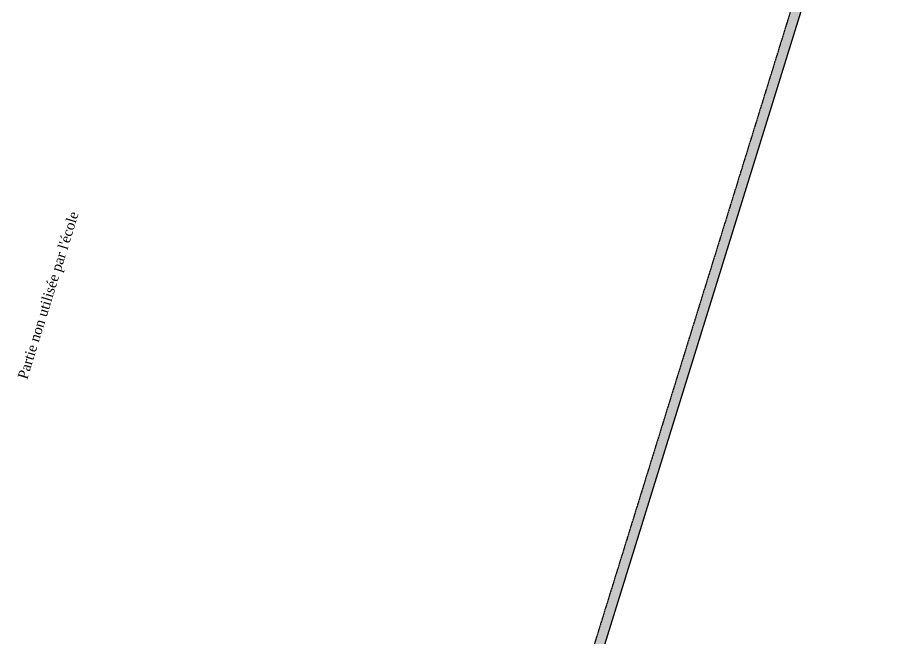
# Model space of a CAD drawing. Header units: metres. Extents: x -1642643 to 2228512, y -1236052 to 2422133.
# Drawn here: x 573579 to 595803, y 100676 to 116371 of the extents above; entities that cross this region are included whole.
import ezdxf
from ezdxf.enums import TextEntityAlignment as Align

# ---------------------------------------------------------------- set-up
doc = ezdxf.new("R2010")
doc.units = ezdxf.units.M
doc.linetypes.add('TIRET-COURT', pattern=[0.25, 0.15, -0.1])
for name, color, linetype in [('APPLAT-GRIS', 253, 'Continuous'), ('MUR', 130, 'Continuous'), ('TEXTES-PIECES', 23, 'Continuous')]:
    doc.layers.add(name, color=color, linetype=linetype)
doc.styles.add('Times 3.0', font='times.ttf', dxfattribs={"height": 0.15})

msp = doc.modelspace()

# ---------------------------------------------------------------- hatches: boundary and pattern name
at = {"layer": 'APPLAT-GRIS'}
msp.add_hatch(color=256, dxfattribs=at).paths.add_polyline_path([(595350.2714, 124468.1224), (595325.61548, 124388.59588), (595539.40793, 124322.31296), (586632.5243, 95593.57684), (583402.43851, 96595.01311), (583326.41624, 96356.84309), (586797.27924, 95280.75771), (586886.11775, 95567.30216), (595802.85089, 124327.80739)])

# ---------------------------------------------------------------- linework, layer by layer
at = {"layer": 'MUR'}
msp.add_line((595802.85089, 124327.80739), (586886.11775, 95567.30216), dxfattribs=at)
at = {"layer": 'MUR', "linetype": 'TIRET-COURT', "flags": 128}
msp.add_lwpolyline([(595325.61548, 124388.59588), (595539.40793, 124322.31296), (586632.5243, 95593.57684)], dxfattribs=at)

# ---------------------------------------------------------------- texts
at = {"layer": 'TEXTES-PIECES', "style": 'Times 3.0', "width": 0.99}
msp.add_text("Partie non utilisée par l'école", height=255, rotation=72.768463323, dxfattribs=at).set_placement((574350.83491, 109350.78763), align=Align.MIDDLE_CENTER)

doc.saveas('drawing.dxf')
